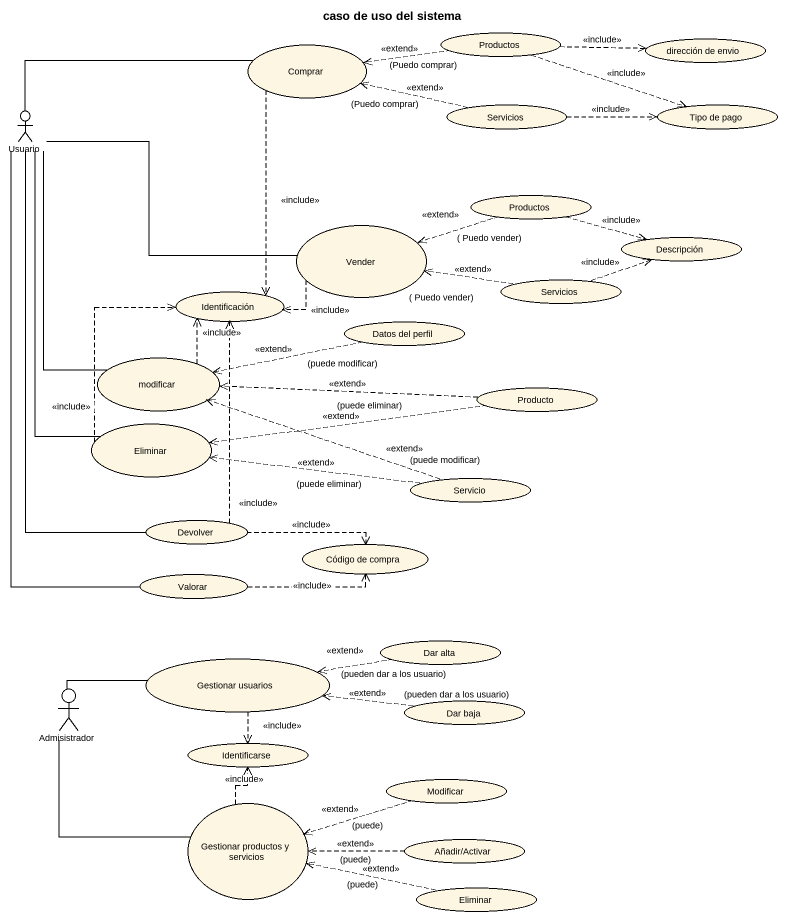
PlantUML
@startuml
title caso de uso del sistema
usecase Comprar
usecase Productos
usecase "dirección de envio" as dirección_de_envio
actor Usuario
usecase Servicios
usecase "Tipo de pago" as Tipo_de_pago
usecase "Productos" as Productos_2
usecase Vender
usecase Descripción
usecase "Servicios" as Servicios_2
usecase Identificación
usecase "Datos del perfil" as Datos_del_perfil
usecase modificar
usecase Producto
usecase Eliminar
usecase Servicio
usecase Devolver
usecase "Código de compra" as Código_de_compra
usecase Valorar
usecase "Gestionar usuarios" as Gestionar_usuarios
usecase "Dar alta" as Dar_alta
actor Admisistrador
usecase "Dar baja" as Dar_baja
usecase Identificarse
usecase Modificar
usecase "Gestionar productos y servicios" as Gestionar_productos_y
usecase "Añadir/Activar" as Añadir_Activar
usecase "Eliminar" as Eliminar_2
Comprar ..> Identificación : <<include>>
Productos .left.> Comprar : <<extend>>\n(Puedo comprar)
Productos .right.> dirección_de_envio : <<include>>
Productos .right.> Tipo_de_pago : <<include>>
Usuario -right- Comprar
Usuario -right- Vender
Usuario -- modificar
Usuario -- Eliminar
Usuario -- Devolver
Usuario -- Valorar
Servicios .left.> Comprar : <<extend>>\n(Puedo comprar)
Servicios .right.> Tipo_de_pago : <<include>>
Productos_2 .left.> Vender : <<extend>>\n( Puedo vender)
Productos_2 .right.> Descripción : <<include>>
Vender .left.> Identificación : <<include>>
Servicios_2 .left.> Vender : <<extend>>\n( Puedo vender)
Servicios_2 .right.> Descripción : <<include>>
Datos_del_perfil .left.> modificar : <<extend>>\n(puede modificar)
modificar .up.> Identificación : <<include>>
Producto .left.> modificar : <<extend>>
Producto .left.> Eliminar : (puede eliminar)\n<<extend>>
Eliminar .up.> Identificación : <<include>>
Servicio .left.> modificar : <<extend>>\n(puede modificar)
Servicio .left.> Eliminar : <<extend>>\n(puede eliminar)
Devolver .up.> Identificación : <<include>>
Devolver .right.> Código_de_compra : <<include>>
Valorar .right.> Código_de_compra : <<include>>
Gestionar_usuarios ..> Identificarse : <<include>>
Dar_alta .left.> Gestionar_usuarios : <<extend>>\n(pueden dar a los usuario)
Admisistrador -right- Gestionar_usuarios
Admisistrador -- Gestionar_productos_y
Dar_baja .left.> Gestionar_usuarios : <<extend>>\n(pueden dar a los usuario)
Modificar .left.> Gestionar_productos_y : <<extend>>\n(puede)
Gestionar_productos_y .up.> Identificarse : <<include>>
Añadir_Activar .left.> Gestionar_productos_y : <<extend>>\n(puede)
Eliminar_2 .left.> Gestionar_productos_y : <<extend>>\n(puede)
@enduml
